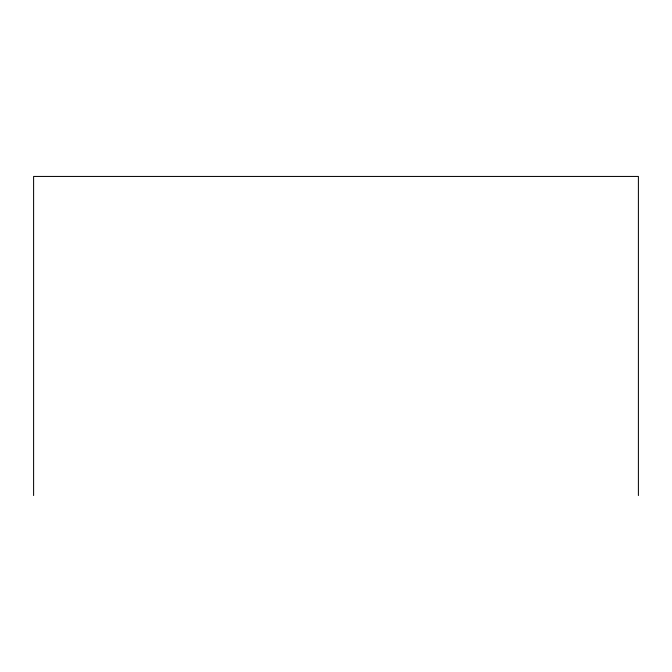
<?xml version="1.0" encoding="UTF-8"?>
<svg xmlns="http://www.w3.org/2000/svg" width="672" height="672" viewBox="0 0 672 672"><rect width="100%" height="100%" fill="white"/><g stroke="black" fill="none" stroke-linecap="round" stroke-linejoin="round"><path stroke-width="1.01" d="M638.4 495.558L638.4 176.442L33.6 176.442L33.6 495.558"/></g></svg>
